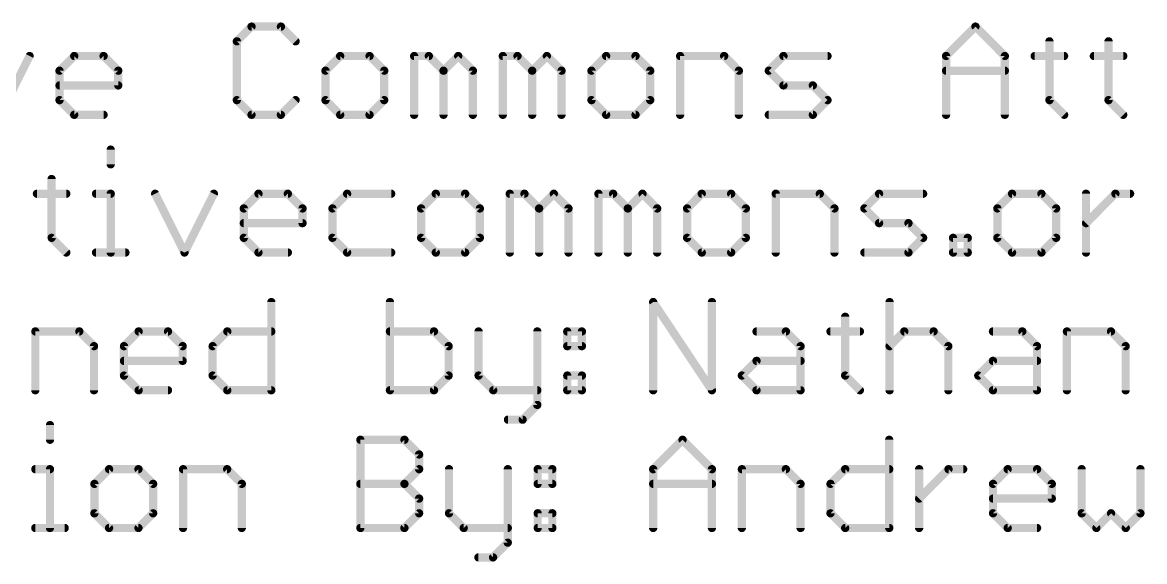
# Model space of a CAD drawing. Extents: x -34 to 73, y -25 to 33.
# Drawn here: x 4.94 to 25.66, y -24.67 to -14.73 of the extents above; entities that cross this region are included whole.
import ezdxf

# ---------------------------------------------------------------- set-up
doc = ezdxf.new("R2010")
doc.units = 0
doc.layers.add('51', color=53, linetype='CONTINUOUS')

msp = doc.modelspace()

# ---------------------------------------------------------------- linework, layer by layer
at = {"layer": '51', "const_width": 0.1524}
for points in [[(9.1691, -14.8068), (8.898, -15.078)], [(9.7115, -14.8068), (9.1691, -14.8068)], [(9.9826, -15.078), (9.7115, -14.8068)], [(21.9952, -15.3491), (22.5376, -14.8068)], [(22.5376, -14.8068), (23.0799, -15.3491)], [(8.898, -15.078), (8.898, -16.1626)], [(23.9036, -15.078), (23.9036, -16.1626)], [(24.995, -15.078), (24.995, -16.1626)], [(4.5288, -16.4338), (5.0712, -15.3491)], [(5.6237, -15.6203), (5.8948, -15.3491)], [(5.8948, -15.3491), (6.4372, -15.3491)], [(6.4372, -15.3491), (6.7083, -15.6203)], [(10.8063, -15.3491), (10.5351, -15.6203)], [(11.3486, -15.3491), (10.8063, -15.3491)], [(11.6198, -15.6203), (11.3486, -15.3491)], [(12.1723, -16.4338), (12.1723, -15.3491)], [(12.1723, -15.3491), (12.4435, -15.3491)], [(12.4435, -15.3491), (12.7146, -15.6203)], [(12.7146, -15.6203), (12.9858, -15.3491)], [(12.9858, -15.3491), (13.257, -15.6203)], [(13.8095, -16.4338), (13.8095, -15.3491)], [(13.8095, -15.3491), (14.0806, -15.3491)], [(14.0806, -15.3491), (14.3518, -15.6203)], [(14.3518, -15.6203), (14.6229, -15.3491)], [(14.6229, -15.3491), (14.8941, -15.6203)], [(15.7178, -15.3491), (15.4466, -15.6203)], [(16.2601, -15.3491), (15.7178, -15.3491)], [(16.5313, -15.6203), (16.2601, -15.3491)], [(17.0838, -16.4338), (17.0838, -15.3491)], [(17.0838, -15.3491), (17.8973, -15.3491)], [(17.8973, -15.3491), (18.1684, -15.6203)], [(18.7209, -15.6203), (18.9921, -15.3491)], [(18.9921, -15.3491), (19.8056, -15.3491)], [(21.9952, -16.4338), (21.9952, -15.3491)], [(23.0799, -15.3491), (23.0799, -16.4338)], [(23.6324, -15.3491), (24.1747, -15.3491)], [(24.7238, -15.3491), (25.2662, -15.3491)], [(5.6237, -16.1626), (5.6237, -15.6203)], [(6.7083, -15.6203), (6.7083, -15.8915)], [(10.5351, -15.6203), (10.5351, -16.1626)], [(11.6198, -16.1626), (11.6198, -15.6203)], [(12.7146, -15.6203), (12.7146, -16.4338)], [(13.257, -15.6203), (13.257, -16.4338)], [(14.3518, -15.6203), (14.3518, -16.4338)], [(14.8941, -15.6203), (14.8941, -16.4338)], [(15.4466, -15.6203), (15.4466, -16.1626)], [(16.5313, -16.1626), (16.5313, -15.6203)], [(18.1684, -15.6203), (18.1684, -16.4338)], [(18.9921, -15.8915), (18.7209, -15.6203)], [(21.9952, -15.6203), (23.0799, -15.6203)], [(6.7083, -15.8915), (5.6237, -15.8915)], [(19.5344, -15.8915), (18.9921, -15.8915)], [(19.8056, -16.1626), (19.5344, -15.8915)], [(5.8948, -16.4338), (5.6237, -16.1626)], [(8.898, -16.1626), (9.1691, -16.4338)], [(9.7115, -16.4338), (9.9826, -16.1626)], [(10.5351, -16.1626), (10.8063, -16.4338)], [(11.3486, -16.4338), (11.6198, -16.1626)], [(15.4466, -16.1626), (15.7178, -16.4338)], [(16.2601, -16.4338), (16.5313, -16.1626)], [(19.5344, -16.4338), (19.8056, -16.1626)], [(23.9036, -16.1626), (24.1747, -16.4338)], [(24.995, -16.1626), (25.2662, -16.4338)], [(6.4372, -16.4338), (5.8948, -16.4338)], [(9.1691, -16.4338), (9.7115, -16.4338)], [(10.8063, -16.4338), (11.3486, -16.4338)], [(15.7178, -16.4338), (16.2601, -16.4338)], [(18.7209, -16.4338), (19.5344, -16.4338)], [(6.569, -17.0756), (6.569, -17.3468)], [(5.4775, -17.618), (5.4775, -18.7026)], [(5.2064, -17.8891), (5.7487, -17.8891)], [(6.2978, -17.8891), (6.569, -17.8891)], [(6.569, -17.8891), (6.569, -18.9738)], [(7.3892, -17.8891), (7.9316, -18.9738)], [(7.9316, -18.9738), (8.4739, -17.8891)], [(9.0264, -18.1603), (9.2976, -17.8891)], [(9.2976, -17.8891), (9.8399, -17.8891)], [(9.8399, -17.8891), (10.111, -18.1603)], [(10.9347, -17.8891), (10.6635, -18.1603)], [(11.7482, -17.8891), (10.9347, -17.8891)], [(12.5719, -17.8891), (12.3007, -18.1603)], [(13.1142, -17.8891), (12.5719, -17.8891)], [(13.3854, -18.1603), (13.1142, -17.8891)], [(13.9379, -18.9738), (13.9379, -17.8891)], [(13.9379, -17.8891), (14.209, -17.8891)], [(14.209, -17.8891), (14.4802, -18.1603)], [(14.4802, -18.1603), (14.7514, -17.8891)], [(14.7514, -17.8891), (15.0225, -18.1603)], [(15.575, -18.9738), (15.575, -17.8891)], [(15.575, -17.8891), (15.8462, -17.8891)], [(15.8462, -17.8891), (16.1173, -18.1603)], [(16.1173, -18.1603), (16.3885, -17.8891)], [(16.3885, -17.8891), (16.6597, -18.1603)], [(17.4833, -17.8891), (17.2122, -18.1603)], [(18.0257, -17.8891), (17.4833, -17.8891)], [(18.2968, -18.1603), (18.0257, -17.8891)], [(18.8493, -18.9738), (18.8493, -17.8891)], [(18.8493, -17.8891), (19.6628, -17.8891)], [(19.6628, -17.8891), (19.934, -18.1603)], [(20.4865, -18.1603), (20.7576, -17.8891)], [(20.7576, -17.8891), (21.5711, -17.8891)], [(23.2134, -17.8891), (22.9422, -18.1603)], [(23.7557, -17.8891), (23.2134, -17.8891)], [(24.0269, -18.1603), (23.7557, -17.8891)], [(24.5794, -18.9738), (24.5794, -17.8891)], [(24.5794, -18.4315), (25.1217, -17.8891)], [(25.1217, -17.8891), (25.3929, -17.8891)], [(9.0264, -18.7026), (9.0264, -18.1603)], [(10.111, -18.1603), (10.111, -18.4315)], [(10.6635, -18.1603), (10.6635, -18.7026)], [(12.3007, -18.1603), (12.3007, -18.7026)], [(13.3854, -18.7026), (13.3854, -18.1603)], [(14.4802, -18.1603), (14.4802, -18.9738)], [(15.0225, -18.1603), (15.0225, -18.9738)], [(16.1173, -18.1603), (16.1173, -18.9738)], [(16.6597, -18.1603), (16.6597, -18.9738)], [(17.2122, -18.1603), (17.2122, -18.7026)], [(18.2968, -18.7026), (18.2968, -18.1603)], [(19.934, -18.1603), (19.934, -18.9738)], [(20.7576, -18.4315), (20.4865, -18.1603)], [(22.9422, -18.1603), (22.9422, -18.7026)], [(24.0269, -18.7026), (24.0269, -18.1603)], [(10.111, -18.4315), (9.0264, -18.4315)], [(21.3, -18.4315), (20.7576, -18.4315)], [(21.5711, -18.7026), (21.3, -18.4315)], [(5.4775, -18.7026), (5.7487, -18.9738)], [(9.2976, -18.9738), (9.0264, -18.7026)], [(10.6635, -18.7026), (10.9347, -18.9738)], [(12.3007, -18.7026), (12.5719, -18.9738)], [(13.1142, -18.9738), (13.3854, -18.7026)], [(17.2122, -18.7026), (17.4833, -18.9738)], [(18.0257, -18.9738), (18.2968, -18.7026)], [(21.3, -18.9738), (21.5711, -18.7026)], [(22.1236, -18.9738), (22.1236, -18.7026)], [(22.1236, -18.7026), (22.3948, -18.7026)], [(22.3948, -18.7026), (22.3948, -18.9738)], [(22.9422, -18.7026), (23.2134, -18.9738)], [(23.7557, -18.9738), (24.0269, -18.7026)], [(6.2978, -18.9738), (6.8401, -18.9738)], [(9.8399, -18.9738), (9.2976, -18.9738)], [(10.9347, -18.9738), (11.7482, -18.9738)], [(12.5719, -18.9738), (13.1142, -18.9738)], [(17.4833, -18.9738), (18.0257, -18.9738)], [(20.4865, -18.9738), (21.3, -18.9738)], [(22.3948, -18.9738), (22.1236, -18.9738)], [(23.2134, -18.9738), (23.7557, -18.9738)], [(9.5352, -19.8868), (9.5352, -21.5138)], [(11.7249, -19.8868), (11.7249, -21.5138)], [(16.5862, -21.5138), (16.5862, -19.8868)], [(16.5862, -19.8868), (17.6709, -21.5138)], [(17.6709, -21.5138), (17.6709, -19.8868)], [(20.952, -19.8868), (20.952, -21.5138)], [(20.1317, -20.158), (20.1317, -21.2426)], [(5.1763, -21.5138), (5.1763, -20.4291)], [(5.1763, -20.4291), (5.9898, -20.4291)], [(5.9898, -20.4291), (6.2609, -20.7003)], [(6.8134, -20.7003), (7.0846, -20.4291)], [(7.0846, -20.4291), (7.6269, -20.4291)], [(7.6269, -20.4291), (7.8981, -20.7003)], [(8.4506, -20.7003), (8.7217, -20.4291)], [(8.7217, -20.4291), (9.5352, -20.4291)], [(12.5384, -20.4291), (11.7249, -20.4291)], [(12.8095, -20.7003), (12.5384, -20.4291)], [(13.362, -20.4291), (13.362, -21.2426)], [(14.4467, -20.4291), (14.4467, -21.785)], [(14.9992, -20.4291), (15.2704, -20.4291)], [(14.9992, -20.7003), (14.9992, -20.4291)], [(15.2704, -20.4291), (15.2704, -20.7003)], [(18.4945, -20.4291), (19.0369, -20.4291)], [(19.0369, -20.4291), (19.308, -20.7003)], [(19.8605, -20.4291), (20.4028, -20.4291)], [(20.952, -20.7003), (21.2231, -20.4291)], [(21.2231, -20.4291), (21.7654, -20.4291)], [(21.7654, -20.4291), (22.0366, -20.7003)], [(22.8603, -20.4291), (23.4026, -20.4291)], [(23.4026, -20.4291), (23.6738, -20.7003)], [(24.2263, -21.5138), (24.2263, -20.4291)], [(24.2263, -20.4291), (25.0398, -20.4291)], [(25.0398, -20.4291), (25.3109, -20.7003)], [(6.2609, -20.7003), (6.2609, -21.5138)], [(6.8134, -21.2426), (6.8134, -20.7003)], [(7.8981, -20.7003), (7.8981, -20.9715)], [(8.4506, -21.2426), (8.4506, -20.7003)], [(12.8095, -21.2426), (12.8095, -20.7003)], [(15.2704, -20.7003), (14.9992, -20.7003)], [(19.308, -20.7003), (19.308, -21.5138)], [(22.0366, -20.7003), (22.0366, -21.5138)], [(23.6738, -20.7003), (23.6738, -21.5138)], [(25.3109, -20.7003), (25.3109, -21.5138)], [(7.8981, -20.9715), (6.8134, -20.9715)], [(18.2234, -21.2426), (18.4945, -20.9715)], [(18.4945, -20.9715), (19.308, -20.9715)], [(22.5891, -21.2426), (22.8603, -20.9715)], [(22.8603, -20.9715), (23.6738, -20.9715)], [(7.0846, -21.5138), (6.8134, -21.2426)], [(8.7217, -21.5138), (8.4506, -21.2426)], [(12.5384, -21.5138), (12.8095, -21.2426)], [(13.362, -21.2426), (13.6332, -21.5138)], [(14.9992, -21.2426), (15.2704, -21.2426)], [(14.9992, -21.5138), (14.9992, -21.2426)], [(15.2704, -21.2426), (15.2704, -21.5138)], [(18.4945, -21.5138), (18.2234, -21.2426)], [(20.1317, -21.2426), (20.4028, -21.5138)], [(22.8603, -21.5138), (22.5891, -21.2426)], [(7.6269, -21.5138), (7.0846, -21.5138)], [(9.5352, -21.5138), (8.7217, -21.5138)], [(11.7249, -21.5138), (12.5384, -21.5138)], [(13.6332, -21.5138), (14.4467, -21.5138)], [(15.2704, -21.5138), (14.9992, -21.5138)], [(19.308, -21.5138), (18.4945, -21.5138)], [(23.6738, -21.5138), (22.8603, -21.5138)], [(14.4467, -21.785), (14.1755, -22.0561)], [(5.4474, -22.1556), (5.4474, -22.4268)], [(14.1755, -22.0561), (13.9044, -22.0561)], [(11.1792, -24.0538), (11.1792, -22.4268)], [(11.1792, -22.4268), (11.9927, -22.4268)], [(11.9927, -22.4268), (12.2638, -22.698)], [(16.5862, -22.9691), (17.1285, -22.4268)], [(17.1285, -22.4268), (17.6709, -22.9691)], [(20.9452, -22.4268), (20.9452, -24.0538)], [(12.2638, -22.698), (12.2638, -22.9691)], [(5.1763, -22.9691), (5.4474, -22.9691)], [(5.4474, -22.9691), (5.4474, -24.0538)], [(6.5389, -22.9691), (6.2677, -23.2403)], [(7.0812, -22.9691), (6.5389, -22.9691)], [(7.3524, -23.2403), (7.0812, -22.9691)], [(7.9049, -24.0538), (7.9049, -22.9691)], [(7.9049, -22.9691), (8.7184, -22.9691)], [(8.7184, -22.9691), (8.9895, -23.2403)], [(12.2638, -22.9691), (11.9927, -23.2403)], [(12.8163, -22.9691), (12.8163, -23.7826)], [(13.901, -22.9691), (13.901, -24.325)], [(14.4535, -22.9691), (14.7246, -22.9691)], [(14.4535, -23.2403), (14.4535, -22.9691)], [(14.7246, -22.9691), (14.7246, -23.2403)], [(16.5862, -24.0538), (16.5862, -22.9691)], [(17.6709, -22.9691), (17.6709, -24.0538)], [(18.2234, -24.0538), (18.2234, -22.9691)], [(18.2234, -22.9691), (19.0369, -22.9691)], [(19.0369, -22.9691), (19.308, -23.2403)], [(19.8605, -23.2403), (20.1317, -22.9691)], [(20.1317, -22.9691), (20.9452, -22.9691)], [(21.4977, -24.0538), (21.4977, -22.9691)], [(21.4977, -23.5115), (22.04, -22.9691)], [(22.04, -22.9691), (22.3112, -22.9691)], [(22.862, -23.2403), (23.1331, -22.9691)], [(23.1331, -22.9691), (23.6755, -22.9691)], [(23.6755, -22.9691), (23.9466, -23.2403)], [(24.4991, -22.9691), (24.4991, -23.7826)], [(25.5838, -23.7826), (25.5838, -22.9691)], [(6.2677, -23.2403), (6.2677, -23.7826)], [(7.3524, -23.7826), (7.3524, -23.2403)], [(8.9895, -23.2403), (8.9895, -24.0538)], [(11.1792, -23.2403), (11.9927, -23.2403)], [(11.9927, -23.2403), (12.2638, -23.5115)], [(14.7246, -23.2403), (14.4535, -23.2403)], [(16.5862, -23.2403), (17.6709, -23.2403)], [(19.308, -23.2403), (19.308, -24.0538)], [(19.8605, -23.7826), (19.8605, -23.2403)], [(22.862, -23.7826), (22.862, -23.2403)], [(23.9466, -23.2403), (23.9466, -23.5115)], [(12.2638, -23.5115), (12.2638, -23.7826)], [(23.9466, -23.5115), (22.862, -23.5115)], [(6.2677, -23.7826), (6.5389, -24.0538)], [(7.0812, -24.0538), (7.3524, -23.7826)], [(12.2638, -23.7826), (11.9927, -24.0538)], [(12.8163, -23.7826), (13.0875, -24.0538)], [(14.4535, -23.7826), (14.7246, -23.7826)], [(14.4535, -24.0538), (14.4535, -23.7826)], [(14.7246, -23.7826), (14.7246, -24.0538)], [(20.1317, -24.0538), (19.8605, -23.7826)], [(23.1331, -24.0538), (22.862, -23.7826)], [(24.4991, -23.7826), (24.7703, -24.0538)], [(24.7703, -24.0538), (25.0415, -23.7826)], [(25.0415, -23.7826), (25.3126, -24.0538)], [(25.3126, -24.0538), (25.5838, -23.7826)], [(5.1763, -24.0538), (5.7186, -24.0538)], [(6.5389, -24.0538), (7.0812, -24.0538)], [(11.9927, -24.0538), (11.1792, -24.0538)], [(13.0875, -24.0538), (13.901, -24.0538)], [(14.7246, -24.0538), (14.4535, -24.0538)], [(20.9452, -24.0538), (20.1317, -24.0538)], [(23.6755, -24.0538), (23.1331, -24.0538)], [(13.901, -24.325), (13.6298, -24.5961)], [(13.6298, -24.5961), (13.3587, -24.5961)]]:
    msp.add_lwpolyline(points, dxfattribs=at)
at = {"layer": '51', "const_width": 0.0762}
for points in [[(9.1691, -14.7687, 1), (9.1691, -14.8449)], [(9.1961, -14.8338, 1), (9.1422, -14.7799)], [(9.7384, -14.7799, 1), (9.6845, -14.8338)], [(9.7115, -14.8449, 1), (9.7115, -14.7687)], [(22.5645, -14.7799, 1), (22.5106, -14.8338)], [(22.5645, -14.8338, 1), (22.5106, -14.7799)], [(8.871, -15.051, 1), (8.9249, -15.1049)], [(8.9361, -15.078, 1), (8.8599, -15.078)], [(9.9557, -15.1049, 1), (10.0096, -15.051)], [(23.9417, -15.078, 1), (23.8655, -15.078)], [(25.0331, -15.078, 1), (24.9569, -15.078)], [(5.1052, -15.3662, 1), (5.0371, -15.3321)], [(5.8948, -15.311, 1), (5.8948, -15.3872)], [(5.9218, -15.3761, 1), (5.8679, -15.3222)], [(6.4641, -15.3222, 1), (6.4102, -15.3761)], [(6.4372, -15.3872, 1), (6.4372, -15.311)], [(10.8063, -15.311, 1), (10.8063, -15.3872)], [(10.8332, -15.3761, 1), (10.7794, -15.3222)], [(11.3756, -15.3222, 1), (11.3217, -15.3761)], [(11.3486, -15.3872, 1), (11.3486, -15.311)], [(12.2104, -15.3491, 1), (12.1342, -15.3491)], [(12.1723, -15.311, 1), (12.1723, -15.3872)], [(12.4704, -15.3222, 1), (12.4165, -15.3761)], [(12.4435, -15.3872, 1), (12.4435, -15.311)], [(13.0127, -15.3222, 1), (12.9588, -15.3761)], [(13.0127, -15.3761, 1), (12.9588, -15.3222)], [(13.8476, -15.3491, 1), (13.7713, -15.3491)], [(13.8095, -15.311, 1), (13.8095, -15.3872)], [(14.1076, -15.3222, 1), (14.0537, -15.3761)], [(14.0806, -15.3872, 1), (14.0806, -15.311)], [(14.6499, -15.3222, 1), (14.596, -15.3761)], [(14.6499, -15.3761, 1), (14.596, -15.3222)], [(15.7178, -15.311, 1), (15.7178, -15.3872)], [(15.7447, -15.3761, 1), (15.6908, -15.3222)], [(16.287, -15.3222, 1), (16.2332, -15.3761)], [(16.2601, -15.3872, 1), (16.2601, -15.311)], [(17.1219, -15.3491, 1), (17.0457, -15.3491)], [(17.0838, -15.311, 1), (17.0838, -15.3872)], [(17.9242, -15.3222, 1), (17.8703, -15.3761)], [(17.8973, -15.3872, 1), (17.8973, -15.311)], [(18.9921, -15.311, 1), (18.9921, -15.3872)], [(19.019, -15.3761, 1), (18.9651, -15.3222)], [(19.8056, -15.3872, 1), (19.8056, -15.311)], [(22.0333, -15.3491, 1), (21.9571, -15.3491)], [(21.9683, -15.3222, 1), (22.0222, -15.3761)], [(23.118, -15.3491, 1), (23.0418, -15.3491)], [(23.0529, -15.3761, 1), (23.1068, -15.3222)], [(23.6324, -15.311, 1), (23.6324, -15.3872)], [(24.1747, -15.3872, 1), (24.1747, -15.311)], [(24.7238, -15.311, 1), (24.7238, -15.3872)], [(25.2662, -15.3872, 1), (25.2662, -15.311)], [(5.6618, -15.6203, 1), (5.5856, -15.6203)], [(5.5967, -15.5934, 1), (5.6506, -15.6472)], [(6.7464, -15.6203, 1), (6.6702, -15.6203)], [(6.6814, -15.6472, 1), (6.7353, -15.5934)], [(10.5732, -15.6203, 1), (10.497, -15.6203)], [(10.5082, -15.5934, 1), (10.5621, -15.6472)], [(11.6579, -15.6203, 1), (11.5817, -15.6203)], [(11.5929, -15.6472, 1), (11.6467, -15.5934)], [(12.7527, -15.6203, 1), (12.6765, -15.6203)], [(12.6877, -15.5934, 1), (12.7416, -15.6472)], [(12.6877, -15.6472, 1), (12.7416, -15.5934)], [(13.2951, -15.6203, 1), (13.2189, -15.6203)], [(13.23, -15.6472, 1), (13.2839, -15.5934)], [(14.3899, -15.6203, 1), (14.3137, -15.6203)], [(14.3248, -15.5934, 1), (14.3787, -15.6472)], [(14.3248, -15.6472, 1), (14.3787, -15.5934)], [(14.9322, -15.6203, 1), (14.856, -15.6203)], [(14.8672, -15.6472, 1), (14.9211, -15.5934)], [(15.4847, -15.6203, 1), (15.4085, -15.6203)], [(15.4197, -15.5934, 1), (15.4735, -15.6472)], [(16.5694, -15.6203, 1), (16.4932, -15.6203)], [(16.5043, -15.6472, 1), (16.5582, -15.5934)], [(18.2065, -15.6203, 1), (18.1303, -15.6203)], [(18.1415, -15.6472, 1), (18.1954, -15.5934)], [(18.7479, -15.5934, 1), (18.694, -15.6472)], [(18.694, -15.5934, 1), (18.7479, -15.6472)], [(21.9952, -15.5822, 1), (21.9952, -15.6584)], [(23.0799, -15.6584, 1), (23.0799, -15.5822)], [(5.6237, -15.8534, 1), (5.6237, -15.9296)], [(6.6702, -15.8915, 1), (6.7464, -15.8915)], [(6.7083, -15.9296, 1), (6.7083, -15.8534)], [(18.9921, -15.8534, 1), (18.9921, -15.9296)], [(18.9651, -15.9184, 1), (19.019, -15.8645)], [(19.5614, -15.8645, 1), (19.5075, -15.9184)], [(19.5344, -15.9296, 1), (19.5344, -15.8534)], [(5.6506, -16.1357, 1), (5.5967, -16.1896)], [(5.5856, -16.1626, 1), (5.6618, -16.1626)], [(8.9249, -16.1357, 1), (8.871, -16.1896)], [(8.8599, -16.1626, 1), (8.9361, -16.1626)], [(10.0096, -16.1896, 1), (9.9557, -16.1357)], [(10.5621, -16.1357, 1), (10.5082, -16.1896)], [(10.497, -16.1626, 1), (10.5732, -16.1626)], [(11.5817, -16.1626, 1), (11.6579, -16.1626)], [(11.6467, -16.1896, 1), (11.5929, -16.1357)], [(15.4735, -16.1357, 1), (15.4197, -16.1896)], [(15.4085, -16.1626, 1), (15.4847, -16.1626)], [(16.4932, -16.1626, 1), (16.5694, -16.1626)], [(16.5582, -16.1896, 1), (16.5043, -16.1357)], [(19.8325, -16.1896, 1), (19.7786, -16.1357)], [(19.7786, -16.1896, 1), (19.8325, -16.1357)], [(23.9305, -16.1357, 1), (23.8766, -16.1896)], [(23.8655, -16.1626, 1), (23.9417, -16.1626)], [(25.0219, -16.1357, 1), (24.968, -16.1896)], [(24.9569, -16.1626, 1), (25.0331, -16.1626)], [(5.8948, -16.3957, 1), (5.8948, -16.4719)], [(5.8679, -16.4607, 1), (5.9218, -16.4069)], [(6.4372, -16.4719, 1), (6.4372, -16.3957)], [(9.1691, -16.3957, 1), (9.1691, -16.4719)], [(9.1422, -16.4607, 1), (9.1961, -16.4069)], [(9.6845, -16.4069, 1), (9.7384, -16.4607)], [(9.7115, -16.4719, 1), (9.7115, -16.3957)], [(10.8063, -16.3957, 1), (10.8063, -16.4719)], [(10.7794, -16.4607, 1), (10.8332, -16.4069)], [(11.3217, -16.4069, 1), (11.3756, -16.4607)], [(11.3486, -16.4719, 1), (11.3486, -16.3957)], [(15.7178, -16.3957, 1), (15.7178, -16.4719)], [(15.6908, -16.4607, 1), (15.7447, -16.4069)], [(16.2332, -16.4069, 1), (16.287, -16.4607)], [(16.2601, -16.4719, 1), (16.2601, -16.3957)], [(18.7209, -16.3957, 1), (18.7209, -16.4719)], [(19.5075, -16.4069, 1), (19.5614, -16.4607)], [(19.5344, -16.4719, 1), (19.5344, -16.3957)], [(24.1478, -16.4607, 1), (24.2017, -16.4069)], [(25.2392, -16.4607, 1), (25.2931, -16.4069)], [(12.1342, -16.4338, 1), (12.2104, -16.4338)], [(12.6765, -16.4338, 1), (12.7527, -16.4338)], [(13.2189, -16.4338, 1), (13.2951, -16.4338)], [(13.7713, -16.4338, 1), (13.8476, -16.4338)], [(14.3137, -16.4338, 1), (14.3899, -16.4338)], [(14.856, -16.4338, 1), (14.9322, -16.4338)], [(17.0457, -16.4338, 1), (17.1219, -16.4338)], [(18.1303, -16.4338, 1), (18.2065, -16.4338)], [(21.9571, -16.4338, 1), (22.0333, -16.4338)], [(23.0418, -16.4338, 1), (23.118, -16.4338)], [(6.6071, -17.0756, 1), (6.5309, -17.0756)], [(6.5309, -17.3468, 1), (6.6071, -17.3468)], [(5.5156, -17.618, 1), (5.4394, -17.618)], [(5.2064, -17.851, 1), (5.2064, -17.9272)], [(5.7487, -17.9272, 1), (5.7487, -17.851)], [(6.2978, -17.851, 1), (6.2978, -17.9272)], [(6.6071, -17.8891, 1), (6.5309, -17.8891)], [(6.569, -17.9272, 1), (6.569, -17.851)], [(7.4233, -17.8721, 1), (7.3552, -17.9062)], [(8.508, -17.9062, 1), (8.4398, -17.8721)], [(9.2976, -17.851, 1), (9.2976, -17.9272)], [(9.3245, -17.9161, 1), (9.2706, -17.8622)], [(9.8668, -17.8622, 1), (9.8129, -17.9161)], [(9.8399, -17.9272, 1), (9.8399, -17.851)], [(10.9347, -17.851, 1), (10.9347, -17.9272)], [(10.9616, -17.9161, 1), (10.9078, -17.8622)], [(11.7482, -17.9272, 1), (11.7482, -17.851)], [(12.5719, -17.851, 1), (12.5719, -17.9272)], [(12.5988, -17.9161, 1), (12.5449, -17.8622)], [(13.1411, -17.8622, 1), (13.0873, -17.9161)], [(13.1142, -17.9272, 1), (13.1142, -17.851)], [(13.976, -17.8891, 1), (13.8998, -17.8891)], [(13.9379, -17.851, 1), (13.9379, -17.9272)], [(14.236, -17.8622, 1), (14.1821, -17.9161)], [(14.209, -17.9272, 1), (14.209, -17.851)], [(14.7783, -17.8622, 1), (14.7244, -17.9161)], [(14.7783, -17.9161, 1), (14.7244, -17.8622)], [(15.6131, -17.8891, 1), (15.5369, -17.8891)], [(15.575, -17.851, 1), (15.575, -17.9272)], [(15.8731, -17.8622, 1), (15.8192, -17.9161)], [(15.8462, -17.9272, 1), (15.8462, -17.851)], [(16.4154, -17.8622, 1), (16.3616, -17.9161)], [(16.4154, -17.9161, 1), (16.3616, -17.8622)], [(17.4833, -17.851, 1), (17.4833, -17.9272)], [(17.5103, -17.9161, 1), (17.4564, -17.8622)], [(18.0526, -17.8622, 1), (17.9987, -17.9161)], [(18.0257, -17.9272, 1), (18.0257, -17.851)], [(18.8874, -17.8891, 1), (18.8112, -17.8891)], [(18.8493, -17.851, 1), (18.8493, -17.9272)], [(19.6898, -17.8622, 1), (19.6359, -17.9161)], [(19.6628, -17.9272, 1), (19.6628, -17.851)], [(20.7576, -17.851, 1), (20.7576, -17.9272)], [(20.7846, -17.9161, 1), (20.7307, -17.8622)], [(21.5711, -17.9272, 1), (21.5711, -17.851)], [(23.2134, -17.851, 1), (23.2134, -17.9272)], [(23.2403, -17.9161, 1), (23.1864, -17.8622)], [(23.7827, -17.8622, 1), (23.7288, -17.9161)], [(23.7557, -17.9272, 1), (23.7557, -17.851)], [(24.6175, -17.8891, 1), (24.5413, -17.8891)], [(25.1217, -17.851, 1), (25.1217, -17.9272)], [(25.1486, -17.9161, 1), (25.0948, -17.8622)], [(25.3929, -17.9272, 1), (25.3929, -17.851)], [(9.0645, -18.1603, 1), (8.9883, -18.1603)], [(8.9994, -18.1334, 1), (9.0533, -18.1872)], [(10.1491, -18.1603, 1), (10.0729, -18.1603)], [(10.0841, -18.1872, 1), (10.138, -18.1334)], [(10.7016, -18.1603, 1), (10.6254, -18.1603)], [(10.6366, -18.1334, 1), (10.6905, -18.1872)], [(12.3388, -18.1603, 1), (12.2626, -18.1603)], [(12.2738, -18.1334, 1), (12.3276, -18.1872)], [(13.4235, -18.1603, 1), (13.3473, -18.1603)], [(13.3584, -18.1872, 1), (13.4123, -18.1334)], [(14.5183, -18.1603, 1), (14.4421, -18.1603)], [(14.4532, -18.1334, 1), (14.5071, -18.1872)], [(14.4532, -18.1872, 1), (14.5071, -18.1334)], [(15.0606, -18.1603, 1), (14.9844, -18.1603)], [(14.9956, -18.1872, 1), (15.0495, -18.1334)], [(16.1554, -18.1603, 1), (16.0792, -18.1603)], [(16.0904, -18.1334, 1), (16.1443, -18.1872)], [(16.0904, -18.1872, 1), (16.1443, -18.1334)], [(16.6978, -18.1603, 1), (16.6216, -18.1603)], [(16.6327, -18.1872, 1), (16.6866, -18.1334)], [(17.2503, -18.1603, 1), (17.1741, -18.1603)], [(17.1852, -18.1334, 1), (17.2391, -18.1872)], [(18.3349, -18.1603, 1), (18.2587, -18.1603)], [(18.2699, -18.1872, 1), (18.3238, -18.1334)], [(19.9721, -18.1603, 1), (19.8959, -18.1603)], [(19.907, -18.1872, 1), (19.9609, -18.1334)], [(20.5134, -18.1334, 1), (20.4595, -18.1872)], [(20.4595, -18.1334, 1), (20.5134, -18.1872)], [(22.9803, -18.1603, 1), (22.9041, -18.1603)], [(22.9153, -18.1334, 1), (22.9692, -18.1872)], [(24.065, -18.1603, 1), (23.9888, -18.1603)], [(23.9999, -18.1872, 1), (24.0538, -18.1334)], [(9.0264, -18.3934, 1), (9.0264, -18.4696)], [(10.0729, -18.4315, 1), (10.1491, -18.4315)], [(10.111, -18.4696, 1), (10.111, -18.3934)], [(20.7576, -18.3934, 1), (20.7576, -18.4696)], [(20.7307, -18.4584, 1), (20.7846, -18.4045)], [(21.3269, -18.4045, 1), (21.273, -18.4584)], [(21.3, -18.4696, 1), (21.3, -18.3934)], [(24.5524, -18.4045, 1), (24.6063, -18.4584)], [(5.5045, -18.6757, 1), (5.4506, -18.7296)], [(9.0533, -18.6757, 1), (8.9994, -18.7296)], [(10.6905, -18.6757, 1), (10.6366, -18.7296)], [(12.3276, -18.6757, 1), (12.2738, -18.7296)], [(13.4123, -18.7296, 1), (13.3584, -18.6757)], [(17.2391, -18.6757, 1), (17.1852, -18.7296)], [(18.3238, -18.7296, 1), (18.2699, -18.6757)], [(21.5981, -18.7296, 1), (21.5442, -18.6757)], [(21.5442, -18.7296, 1), (21.5981, -18.6757)], [(22.1617, -18.7026, 1), (22.0855, -18.7026)], [(22.1236, -18.6645, 1), (22.1236, -18.7407)], [(22.4329, -18.7026, 1), (22.3567, -18.7026)], [(22.3948, -18.7407, 1), (22.3948, -18.6645)], [(22.9692, -18.6757, 1), (22.9153, -18.7296)], [(24.0538, -18.7296, 1), (23.9999, -18.6757)], [(5.4394, -18.7026, 1), (5.5156, -18.7026)], [(8.9883, -18.7026, 1), (9.0645, -18.7026)], [(10.6254, -18.7026, 1), (10.7016, -18.7026)], [(12.2626, -18.7026, 1), (12.3388, -18.7026)], [(13.3473, -18.7026, 1), (13.4235, -18.7026)], [(17.1741, -18.7026, 1), (17.2503, -18.7026)], [(18.2587, -18.7026, 1), (18.3349, -18.7026)], [(22.9041, -18.7026, 1), (22.9803, -18.7026)], [(23.9888, -18.7026, 1), (24.065, -18.7026)], [(5.7217, -19.0007, 1), (5.7756, -18.9469)], [(6.2978, -18.9357, 1), (6.2978, -19.0119)], [(6.5309, -18.9738, 1), (6.6071, -18.9738)], [(6.8401, -19.0119, 1), (6.8401, -18.9357)], [(7.8975, -18.9568, 1), (7.9656, -18.9908)], [(7.8975, -18.9908, 1), (7.9656, -18.9568)], [(9.2976, -18.9357, 1), (9.2976, -19.0119)], [(9.2706, -19.0007, 1), (9.3245, -18.9469)], [(9.8399, -19.0119, 1), (9.8399, -18.9357)], [(10.9347, -18.9357, 1), (10.9347, -19.0119)], [(10.9078, -19.0007, 1), (10.9616, -18.9469)], [(11.7482, -19.0119, 1), (11.7482, -18.9357)], [(12.5719, -18.9357, 1), (12.5719, -19.0119)], [(12.5449, -19.0007, 1), (12.5988, -18.9469)], [(13.0873, -18.9469, 1), (13.1411, -19.0007)], [(13.1142, -19.0119, 1), (13.1142, -18.9357)], [(13.8998, -18.9738, 1), (13.976, -18.9738)], [(14.4421, -18.9738, 1), (14.5183, -18.9738)], [(14.9844, -18.9738, 1), (15.0606, -18.9738)], [(15.5369, -18.9738, 1), (15.6131, -18.9738)], [(16.0792, -18.9738, 1), (16.1554, -18.9738)], [(16.6216, -18.9738, 1), (16.6978, -18.9738)], [(17.4833, -18.9357, 1), (17.4833, -19.0119)], [(17.4564, -19.0007, 1), (17.5103, -18.9469)], [(17.9987, -18.9469, 1), (18.0526, -19.0007)], [(18.0257, -19.0119, 1), (18.0257, -18.9357)], [(18.8112, -18.9738, 1), (18.8874, -18.9738)], [(19.8959, -18.9738, 1), (19.9721, -18.9738)], [(20.4865, -18.9357, 1), (20.4865, -19.0119)], [(21.273, -18.9469, 1), (21.3269, -19.0007)], [(21.3, -19.0119, 1), (21.3, -18.9357)], [(22.1236, -18.9357, 1), (22.1236, -19.0119)], [(22.0855, -18.9738, 1), (22.1617, -18.9738)], [(22.3567, -18.9738, 1), (22.4329, -18.9738)], [(22.3948, -19.0119, 1), (22.3948, -18.9357)], [(23.2134, -18.9357, 1), (23.2134, -19.0119)], [(23.1864, -19.0007, 1), (23.2403, -18.9469)], [(23.7288, -18.9469, 1), (23.7826, -19.0007)], [(23.7557, -19.0119, 1), (23.7557, -18.9357)], [(24.5413, -18.9738, 1), (24.6175, -18.9738)], [(9.5733, -19.8868, 1), (9.4971, -19.8868)], [(11.763, -19.8868, 1), (11.6868, -19.8868)], [(16.6243, -19.8868, 1), (16.5481, -19.8868)], [(16.6179, -19.8657, 1), (16.5545, -19.9079)], [(17.709, -19.8868, 1), (17.6328, -19.8868)], [(20.9901, -19.8868, 1), (20.9139, -19.8868)], [(20.1698, -20.158, 1), (20.0936, -20.158)], [(5.2144, -20.4291, 1), (5.1382, -20.4291)], [(5.1763, -20.391, 1), (5.1763, -20.4672)], [(6.0167, -20.4022, 1), (5.9628, -20.4561)], [(5.9898, -20.4672, 1), (5.9898, -20.391)], [(7.0846, -20.391, 1), (7.0846, -20.4672)], [(7.1115, -20.4561, 1), (7.0576, -20.4022)], [(7.6539, -20.4022, 1), (7.6, -20.4561)], [(7.6269, -20.4672, 1), (7.6269, -20.391)], [(8.7217, -20.391, 1), (8.7217, -20.4672)], [(8.7487, -20.4561, 1), (8.6948, -20.4022)], [(9.5352, -20.4672, 1), (9.5352, -20.391)], [(11.7249, -20.391, 1), (11.7249, -20.4672)], [(12.5653, -20.4022, 1), (12.5114, -20.4561)], [(12.5384, -20.4672, 1), (12.5384, -20.391)], [(13.4001, -20.4291, 1), (13.3239, -20.4291)], [(14.4848, -20.4291, 1), (14.4086, -20.4291)], [(14.9992, -20.391, 1), (14.9992, -20.4672)], [(15.0373, -20.4291, 1), (14.9611, -20.4291)], [(15.3085, -20.4291, 1), (15.2323, -20.4291)], [(15.2704, -20.4672, 1), (15.2704, -20.391)], [(18.4945, -20.391, 1), (18.4945, -20.4672)], [(19.0638, -20.4022, 1), (19.0099, -20.4561)], [(19.0369, -20.4672, 1), (19.0369, -20.391)], [(19.8605, -20.391, 1), (19.8605, -20.4672)], [(20.4028, -20.4672, 1), (20.4028, -20.391)], [(21.2231, -20.391, 1), (21.2231, -20.4672)], [(21.2501, -20.4561, 1), (21.1962, -20.4022)], [(21.7924, -20.4022, 1), (21.7385, -20.4561)], [(21.7654, -20.4672, 1), (21.7654, -20.391)], [(22.8603, -20.391, 1), (22.8603, -20.4672)], [(23.4295, -20.4022, 1), (23.3757, -20.4561)], [(23.4026, -20.4672, 1), (23.4026, -20.391)], [(24.2644, -20.4291, 1), (24.1882, -20.4291)], [(24.2263, -20.391, 1), (24.2263, -20.4672)], [(25.0667, -20.4022, 1), (25.0128, -20.4561)], [(25.0398, -20.4672, 1), (25.0398, -20.391)], [(6.299, -20.7003, 1), (6.2228, -20.7003)], [(6.234, -20.7272, 1), (6.2879, -20.6734)], [(6.8515, -20.7003, 1), (6.7753, -20.7003)], [(6.7865, -20.6734, 1), (6.8404, -20.7272)], [(7.9362, -20.7003, 1), (7.86, -20.7003)], [(7.8711, -20.7272, 1), (7.925, -20.6734)], [(8.4887, -20.7003, 1), (8.4125, -20.7003)], [(8.4236, -20.6734, 1), (8.4775, -20.7272)], [(12.8476, -20.7003, 1), (12.7714, -20.7003)], [(12.7826, -20.7272, 1), (12.8365, -20.6734)], [(14.9992, -20.6622, 1), (14.9992, -20.7384)], [(14.9611, -20.7003, 1), (15.0373, -20.7003)], [(15.2323, -20.7003, 1), (15.3085, -20.7003)], [(15.2704, -20.7384, 1), (15.2704, -20.6622)], [(19.3461, -20.7003, 1), (19.2699, -20.7003)], [(19.2811, -20.7272, 1), (19.335, -20.6734)], [(20.925, -20.6734, 1), (20.9789, -20.7272)], [(22.0747, -20.7003, 1), (21.9985, -20.7003)], [(22.0097, -20.7272, 1), (22.0636, -20.6734)], [(23.7119, -20.7003, 1), (23.6357, -20.7003)], [(23.6468, -20.7272, 1), (23.7007, -20.6734)], [(25.349, -20.7003, 1), (25.2728, -20.7003)], [(25.284, -20.7272, 1), (25.3379, -20.6734)], [(6.8134, -20.9334, 1), (6.8134, -21.0096)], [(7.8981, -21.0096, 1), (7.8981, -20.9334)], [(18.4945, -20.9334, 1), (18.4945, -21.0096)], [(18.5215, -20.9984, 1), (18.4676, -20.9445)], [(19.308, -21.0096, 1), (19.308, -20.9334)], [(22.8603, -20.9334, 1), (22.8603, -21.0096)], [(22.8872, -20.9984, 1), (22.8333, -20.9445)], [(23.6738, -21.0096, 1), (23.6738, -20.9334)], [(7.86, -20.9715, 1), (7.9362, -20.9715)], [(6.8404, -21.2157, 1), (6.7865, -21.2696)], [(6.7753, -21.2426, 1), (6.8515, -21.2426)], [(8.4775, -21.2157, 1), (8.4236, -21.2696)], [(8.4125, -21.2426, 1), (8.4887, -21.2426)], [(12.7714, -21.2426, 1), (12.8476, -21.2426)], [(12.8365, -21.2696, 1), (12.7826, -21.2157)], [(13.389, -21.2157, 1), (13.3351, -21.2696)], [(13.3239, -21.2426, 1), (13.4001, -21.2426)], [(14.9992, -21.2045, 1), (14.9992, -21.2807)], [(15.0373, -21.2426, 1), (14.9611, -21.2426)], [(15.3085, -21.2426, 1), (15.2323, -21.2426)], [(15.2704, -21.2807, 1), (15.2704, -21.2045)], [(18.2503, -21.2157, 1), (18.1964, -21.2696)], [(18.1964, -21.2157, 1), (18.2503, -21.2696)], [(20.1586, -21.2157, 1), (20.1047, -21.2696)], [(20.0936, -21.2426, 1), (20.1698, -21.2426)], [(22.616, -21.2157, 1), (22.5622, -21.2696)], [(22.5622, -21.2157, 1), (22.616, -21.2696)], [(5.1382, -21.5138, 1), (5.2144, -21.5138)], [(6.2228, -21.5138, 1), (6.299, -21.5138)], [(7.0846, -21.4757, 1), (7.0846, -21.5519)], [(7.0576, -21.5407, 1), (7.1115, -21.4869)], [(7.6269, -21.5519, 1), (7.6269, -21.4757)], [(8.7217, -21.4757, 1), (8.7217, -21.5519)], [(8.6948, -21.5407, 1), (8.7487, -21.4869)], [(9.4971, -21.5138, 1), (9.5733, -21.5138)], [(9.5352, -21.5519, 1), (9.5352, -21.4757)], [(11.7249, -21.4757, 1), (11.7249, -21.5519)], [(11.6868, -21.5138, 1), (11.763, -21.5138)], [(12.5114, -21.4869, 1), (12.5653, -21.5407)], [(12.5384, -21.5519, 1), (12.5384, -21.4757)], [(13.6332, -21.4757, 1), (13.6332, -21.5519)], [(13.6063, -21.5407, 1), (13.6601, -21.4869)], [(14.4467, -21.5519, 1), (14.4467, -21.4757)], [(14.9992, -21.4757, 1), (14.9992, -21.5519)], [(14.9611, -21.5138, 1), (15.0373, -21.5138)], [(15.2323, -21.5138, 1), (15.3085, -21.5138)], [(15.2704, -21.5519, 1), (15.2704, -21.4757)], [(16.5481, -21.5138, 1), (16.6243, -21.5138)], [(17.6328, -21.5138, 1), (17.709, -21.5138)], [(17.6392, -21.5349, 1), (17.7026, -21.4927)], [(18.4945, -21.4757, 1), (18.4945, -21.5519)], [(18.4676, -21.5407, 1), (18.5215, -21.4869)], [(19.2699, -21.5138, 1), (19.3461, -21.5138)], [(19.308, -21.5519, 1), (19.308, -21.4757)], [(20.3759, -21.5407, 1), (20.4298, -21.4869)], [(20.9139, -21.5138, 1), (20.9901, -21.5138)], [(21.9985, -21.5138, 1), (22.0747, -21.5138)], [(22.8603, -21.4757, 1), (22.8603, -21.5519)], [(22.8333, -21.5407, 1), (22.8872, -21.4869)], [(23.6357, -21.5138, 1), (23.7119, -21.5138)], [(23.6738, -21.5519, 1), (23.6738, -21.4757)], [(24.1882, -21.5138, 1), (24.2644, -21.5138)], [(25.2728, -21.5138, 1), (25.349, -21.5138)], [(14.4086, -21.785, 1), (14.4848, -21.785)], [(14.4736, -21.8119, 1), (14.4198, -21.758)], [(5.4855, -22.1556, 1), (5.4093, -22.1556)], [(13.9044, -22.018, 1), (13.9044, -22.0942)], [(14.1486, -22.0292, 1), (14.2025, -22.0831)], [(14.1755, -22.0942, 1), (14.1755, -22.018)], [(11.2173, -22.4268, 1), (11.1411, -22.4268)], [(11.1792, -22.3887, 1), (11.1792, -22.4649)], [(12.0196, -22.3999, 1), (11.9657, -22.4538)], [(11.9927, -22.4649, 1), (11.9927, -22.3887)], [(17.1555, -22.3999, 1), (17.1016, -22.4538)], [(17.1555, -22.4538, 1), (17.1016, -22.3999)], [(20.9833, -22.4268, 1), (20.9071, -22.4268)], [(5.4093, -22.4268, 1), (5.4855, -22.4268)], [(12.3019, -22.698, 1), (12.2257, -22.698)], [(12.2369, -22.7249, 1), (12.2908, -22.671)], [(5.1763, -22.931, 1), (5.1763, -23.0072)], [(5.4855, -22.9691, 1), (5.4093, -22.9691)], [(5.4474, -23.0072, 1), (5.4474, -22.931)], [(6.5389, -22.931, 1), (6.5389, -23.0072)], [(6.5658, -22.9961, 1), (6.5119, -22.9422)], [(7.1081, -22.9422, 1), (7.0543, -22.9961)], [(7.0812, -23.0072, 1), (7.0812, -22.931)], [(7.943, -22.9691, 1), (7.8668, -22.9691)], [(7.9049, -22.931, 1), (7.9049, -23.0072)], [(8.7453, -22.9422, 1), (8.6914, -22.9961)], [(8.7184, -23.0072, 1), (8.7184, -22.931)], [(12.2257, -22.9691, 1), (12.3019, -22.9691)], [(12.2908, -22.9961, 1), (12.2369, -22.9422)], [(12.8544, -22.9691, 1), (12.7782, -22.9691)], [(13.9391, -22.9691, 1), (13.8629, -22.9691)], [(14.4535, -22.931, 1), (14.4535, -23.0072)], [(14.4916, -22.9691, 1), (14.4154, -22.9691)], [(14.7627, -22.9691, 1), (14.6865, -22.9691)], [(14.7246, -23.0072, 1), (14.7246, -22.931)], [(16.6243, -22.9691, 1), (16.5481, -22.9691)], [(16.5593, -22.9422, 1), (16.6131, -22.9961)], [(17.709, -22.9691, 1), (17.6328, -22.9691)], [(17.6439, -22.9961, 1), (17.6978, -22.9422)], [(18.2615, -22.9691, 1), (18.1853, -22.9691)], [(18.2234, -22.931, 1), (18.2234, -23.0072)], [(19.0638, -22.9422, 1), (19.0099, -22.9961)], [(19.0369, -23.0072, 1), (19.0369, -22.931)], [(20.1317, -22.931, 1), (20.1317, -23.0072)], [(20.1586, -22.9961, 1), (20.1047, -22.9422)], [(20.9452, -23.0072, 1), (20.9452, -22.931)], [(21.5358, -22.9691, 1), (21.4596, -22.9691)], [(22.04, -22.931, 1), (22.04, -23.0072)], [(22.0669, -22.9961, 1), (22.0131, -22.9422)], [(22.3112, -23.0072, 1), (22.3112, -22.931)], [(23.1331, -22.931, 1), (23.1331, -23.0072)], [(23.1601, -22.9961, 1), (23.1062, -22.9422)], [(23.7024, -22.9422, 1), (23.6485, -22.9961)], [(23.6755, -23.0072, 1), (23.6755, -22.931)], [(24.5372, -22.9691, 1), (24.461, -22.9691)], [(25.6219, -22.9691, 1), (25.5457, -22.9691)], [(6.3058, -23.2403, 1), (6.2296, -23.2403)], [(6.2408, -23.2134, 1), (6.2946, -23.2672)], [(7.3905, -23.2403, 1), (7.3143, -23.2403)], [(7.3254, -23.2672, 1), (7.3793, -23.2134)], [(9.0276, -23.2403, 1), (8.9514, -23.2403)], [(8.9626, -23.2672, 1), (9.0165, -23.2134)], [(11.1792, -23.2022, 1), (11.1792, -23.2784)], [(12.0196, -23.2134, 1), (11.9657, -23.2672)], [(11.9657, -23.2134, 1), (12.0196, -23.2672)], [(11.9927, -23.2784, 1), (11.9927, -23.2022)], [(14.4535, -23.2022, 1), (14.4535, -23.2784)], [(14.4154, -23.2403, 1), (14.4916, -23.2403)], [(14.6865, -23.2403, 1), (14.7627, -23.2403)], [(14.7246, -23.2784, 1), (14.7246, -23.2022)], [(16.5862, -23.2022, 1), (16.5862, -23.2784)], [(17.6709, -23.2784, 1), (17.6709, -23.2022)], [(19.3461, -23.2403, 1), (19.2699, -23.2403)], [(19.2811, -23.2672, 1), (19.335, -23.2134)], [(19.8986, -23.2403, 1), (19.8224, -23.2403)], [(19.8336, -23.2134, 1), (19.8875, -23.2672)], [(22.9001, -23.2403, 1), (22.8239, -23.2403)], [(22.835, -23.2134, 1), (22.8889, -23.2672)], [(23.9847, -23.2403, 1), (23.9085, -23.2403)], [(23.9197, -23.2672, 1), (23.9736, -23.2134)], [(12.3019, -23.5115, 1), (12.2257, -23.5115)], [(12.2369, -23.5384, 1), (12.2908, -23.4845)], [(21.4707, -23.4845, 1), (21.5246, -23.5384)], [(22.862, -23.4734, 1), (22.862, -23.5496)], [(23.9085, -23.5115, 1), (23.9847, -23.5115)], [(23.9466, -23.5496, 1), (23.9466, -23.4734)], [(6.2946, -23.7557, 1), (6.2408, -23.8096)], [(6.2296, -23.7826, 1), (6.3058, -23.7826)], [(7.3143, -23.7826, 1), (7.3905, -23.7826)], [(7.3793, -23.8096, 1), (7.3254, -23.7557)], [(12.2257, -23.7826, 1), (12.3019, -23.7826)], [(12.2908, -23.8096, 1), (12.2369, -23.7557)], [(12.8433, -23.7557, 1), (12.7894, -23.8096)], [(12.7782, -23.7826, 1), (12.8544, -23.7826)], [(14.4535, -23.7445, 1), (14.4535, -23.8207)], [(14.4916, -23.7826, 1), (14.4154, -23.7826)], [(14.7627, -23.7826, 1), (14.6865, -23.7826)], [(14.7246, -23.8207, 1), (14.7246, -23.7445)], [(19.8875, -23.7557, 1), (19.8336, -23.8096)], [(19.8224, -23.7826, 1), (19.8986, -23.7826)], [(22.8889, -23.7557, 1), (22.835, -23.8096)], [(22.8239, -23.7826, 1), (22.9001, -23.7826)], [(24.5261, -23.7557, 1), (24.4722, -23.8096)], [(24.461, -23.7826, 1), (24.5372, -23.7826)], [(25.0684, -23.7557, 1), (25.0145, -23.8096)], [(25.0684, -23.8096, 1), (25.0145, -23.7557)], [(25.5457, -23.7826, 1), (25.6219, -23.7826)], [(25.6107, -23.8096, 1), (25.5568, -23.7557)], [(5.1763, -24.0157, 1), (5.1763, -24.0919)], [(5.4093, -24.0538, 1), (5.4855, -24.0538)], [(5.7186, -24.0919, 1), (5.7186, -24.0157)], [(6.5389, -24.0157, 1), (6.5389, -24.0919)], [(6.5119, -24.0807, 1), (6.5658, -24.0269)], [(7.0543, -24.0269, 1), (7.1081, -24.0807)], [(7.0812, -24.0919, 1), (7.0812, -24.0157)], [(7.8668, -24.0538, 1), (7.943, -24.0538)], [(8.9514, -24.0538, 1), (9.0276, -24.0538)], [(11.1792, -24.0157, 1), (11.1792, -24.0919)], [(11.1411, -24.0538, 1), (11.2173, -24.0538)], [(11.9657, -24.0269, 1), (12.0196, -24.0807)], [(11.9927, -24.0919, 1), (11.9927, -24.0157)], [(13.0875, -24.0157, 1), (13.0875, -24.0919)], [(13.0605, -24.0807, 1), (13.1144, -24.0269)], [(13.901, -24.0919, 1), (13.901, -24.0157)], [(14.4535, -24.0157, 1), (14.4535, -24.0919)], [(14.4154, -24.0538, 1), (14.4916, -24.0538)], [(14.6865, -24.0538, 1), (14.7627, -24.0538)], [(14.7246, -24.0919, 1), (14.7246, -24.0157)], [(16.5481, -24.0538, 1), (16.6243, -24.0538)], [(17.6328, -24.0538, 1), (17.709, -24.0538)], [(18.1853, -24.0538, 1), (18.2615, -24.0538)], [(19.2699, -24.0538, 1), (19.3461, -24.0538)], [(20.1317, -24.0157, 1), (20.1317, -24.0919)], [(20.1047, -24.0807, 1), (20.1586, -24.0269)], [(20.9071, -24.0538, 1), (20.9833, -24.0538)], [(20.9452, -24.0919, 1), (20.9452, -24.0157)], [(21.4596, -24.0538, 1), (21.5358, -24.0538)], [(23.1331, -24.0157, 1), (23.1331, -24.0919)], [(23.1062, -24.0807, 1), (23.1601, -24.0269)], [(23.6755, -24.0919, 1), (23.6755, -24.0157)], [(24.7433, -24.0269, 1), (24.7972, -24.0807)], [(24.7433, -24.0807, 1), (24.7972, -24.0269)], [(25.2857, -24.0269, 1), (25.3396, -24.0807)], [(25.2857, -24.0807, 1), (25.3396, -24.0269)], [(13.8629, -24.325, 1), (13.9391, -24.325)], [(13.9279, -24.3519, 1), (13.874, -24.298)], [(13.3587, -24.558, 1), (13.3587, -24.6342)], [(13.6029, -24.5692, 1), (13.6568, -24.6231)], [(13.6298, -24.6342, 1), (13.6298, -24.558)]]:
    msp.add_lwpolyline(points, format="xyb", dxfattribs=at)

doc.saveas('drawing.dxf')
